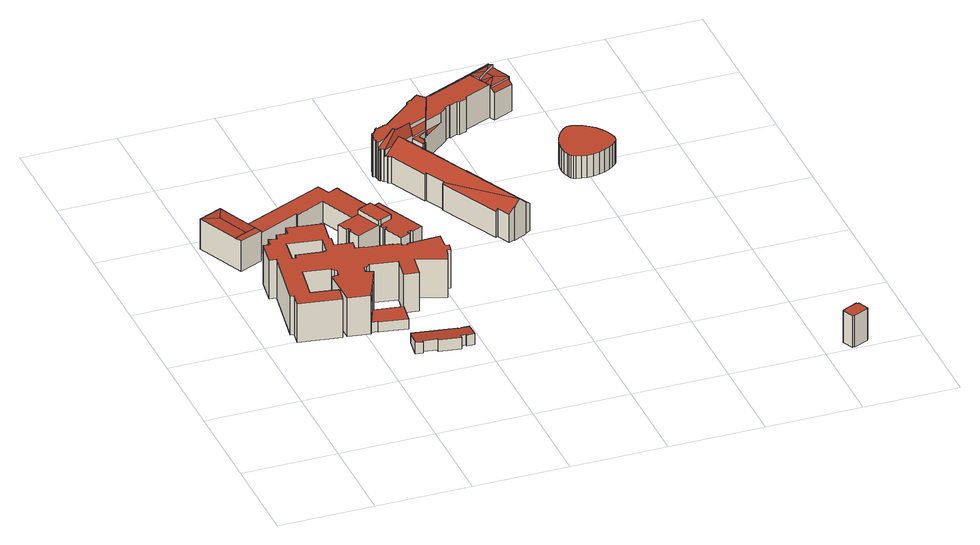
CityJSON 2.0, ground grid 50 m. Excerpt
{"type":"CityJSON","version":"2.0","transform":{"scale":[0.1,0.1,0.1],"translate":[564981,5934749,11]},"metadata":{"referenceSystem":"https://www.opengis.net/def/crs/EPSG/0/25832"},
"CityObjects":{
"building1":{"type":"Building","attributes":{"Gemeindeschluessel":"02100106","Geometrietyp2DReferenz":"3000","function":"31001_3020","roofType":"1000","measuredHeight":5.63,"storeysAboveGround":1},"address":[{"country":"Germany","locality":"Hamburg","thoroughfareName":"Jungiusstraße","postcode":"20355"}],"geometry":[{"type":"Solid","lod":"2","boundaries":[[[[0,1,2,3]],[[1,4,5,2]],[[4,6,7,5]],[[6,8,9,7]],[[8,10,11,9]],[[3,11,10,0]],[[3,2,5,7,9,11]],[[10,8,6,4,1,0]]]],"semantics":{"surfaces":[{"type":"WallSurface"},{"type":"GroundSurface"},{"type":"RoofSurface"}],"values":[[0,0,0,0,0,0,1,2]]}}]},
"building2":{"type":"Building","attributes":{"name":"Fakultät für Mathematik, Informatik und Naturwissenschaften","Gemeindeschluessel":"02100106","Geometrietyp2DReferenz":"3000","function":"31001_3020","roofType":"1000","measuredHeight":21.93,"storeysAboveGround":4},"address":[{"country":"Germany","locality":"Hamburg","thoroughfareNumber":"9","thoroughfareName":"Jungiusstraße","postcode":"20355"}],"geometry":[{"type":"Solid","lod":"2","boundaries":[[[[12,13,14,15,16,17,18,19,20,21,22,23,24,25,26,27,28,29,30,31,32,33,34,35,36,37,38,39,40,41,42,43,44,45,46,47,48,49,50,51,52,53,54,55,56,57,58,59,60,61,62,63,64,65,66,67,68,69,70,71,72],[73,74,75,76,77,78,79,80]],[[81,82,83,84,85,86,87,88,89,90,91,92,93,94,95,96,97,98,99,100,101,102,103,104,105,106,107,108,109,110,111,112,113,114,115,116,117,118,119,120,121,122,123,124,125,126,127,128,129,130,131,132,133,134,135,136,137,138,139,140,141],[142,143,144,145,146,147,148,149]],[[139,12,72,140]],[[138,13,12,139]],[[137,14,13,138]],[[136,15,14,137]],[[135,16,15,136]],[[134,17,16,135]],[[133,18,17,134]],[[132,19,18,133]],[[131,20,19,132]],[[130,21,20,131]],[[129,22,21,130]],[[128,23,22,129]],[[127,24,23,128]],[[126,25,24,127]],[[125,26,25,126]],[[124,27,26,125]],[[123,28,27,124]],[[122,29,28,123]],[[121,30,29,122]],[[120,31,30,121]],[[119,32,31,120]],[[118,33,32,119]],[[117,34,33,118]],[[116,35,34,117]],[[115,36,35,116]],[[114,37,36,115]],[[113,38,37,114]],[[112,39,38,113]],[[111,40,39,112]],[[110,41,40,111]],[[109,42,41,110]],[[108,43,42,109]],[[107,44,43,108]],[[106,45,44,107]],[[105,46,45,106]],[[104,47,46,105]],[[103,48,47,104]],[[102,49,48,103]],[[101,50,49,102]],[[100,51,50,101]],[[99,52,51,100]],[[98,53,52,99]],[[97,54,53,98]],[[96,55,54,97]],[[95,56,55,96]],[[94,57,56,95]],[[93,58,57,94]],[[92,59,58,93]],[[91,60,59,92]],[[90,61,60,91]],[[89,62,61,90]],[[88,63,62,89]],[[87,64,63,88]],[[86,65,64,87]],[[85,66,65,86]],[[84,67,66,85]],[[83,68,67,84]],[[82,69,68,83]],[[81,70,69,82]],[[141,71,70,81]],[[140,72,71,141]],[[147,73,80,148]],[[146,74,73,147]],[[145,75,74,146]],[[144,76,75,145]],[[143,77,76,144]],[[142,78,77,143]],[[149,79,78,142]],[[148,80,79,149]]]],"semantics":{"surfaces":[{"type":"GroundSurface"},{"type":"RoofSurface"},{"type":"WallSurface"}],"values":[[0,1,2,2,2,2,2,2,2,2,2,2,2,2,2,2,2,2,2,2,2,2,2,2,2,2,2,2,2,2,2,2,2,2,2,2,2,2,2,2,2,2,2,2,2,2,2,2,2,2,2,2,2,2,2,2,2,2,2,2,2,2,2,2,2,2,2,2,2,2,2]]}}]},
"building3":{"type":"Building","attributes":{"Gemeindeschluessel":"02100106","Geometrietyp2DReferenz":"3000","function":"31001_3020","roofType":"1000","measuredHeight":18.87,"storeysAboveGround":4},"address":[{"country":"Germany","locality":"Hamburg","thoroughfareNumber":"11","thoroughfareName":"Jungiusstraße","postcode":"20355"}],"geometry":[{"type":"Solid","lod":"2","boundaries":[[[[150,151,152]],[[153,154,155,156,157,158]],[[159,160,161,162,163,164,165,166]],[[167,168,169,170,171,172,173,174]],[[151,150,175,176]],[[153,158,177]],[[156,178,157]],[[155,154,179,180]],[[181,182,183,184]],[[182,185,186,183]],[[187,188,189,190]],[[162,161,191,192]],[[161,160,193,191]],[[160,159,194,193]],[[159,166,195,194]],[[166,165,196,195]],[[197,198,199,200]],[[201,202,203,204]],[[202,205,206,203]],[[207,208,209,210]],[[208,211,212,209]],[[211,213,214,212]],[[213,215,216,214]],[[215,217,218,216]],[[170,169,219,220]],[[169,168,221,219]],[[174,173,164,163]],[[222,223,224,225]],[[226,227,228,229]],[[227,230,231,228]],[[230,232,233,231]],[[232,234,235,233]],[[234,236,237,235]],[[236,238,239,237]],[[238,240,241,239]],[[240,242,243,241]],[[242,222,225,243]],[[158,244,152,151,177]],[[150,152,244,157,178,245,246,247]],[[154,153,177,151,176,179]],[[228,231,233,235,237,239,241,243,225,224,248,192,191,193,194,195,196,249,200,199,250,190,189,251,180,179,176,175,252,253,184,183,186,254,255,204,203,206,210,209,212,214,216,218,256,229]],[[188,187,257,198,197,258,217,215,213,211,208,207,205,202,201,259,260,261,262,263,264]],[[265,185,182,181,266,267]],[[268,220,219,221,223,222,242,240,238,236,234,232,230,227,226,269]],[[175,150,247,252]],[[262,253,252,247,263]],[[264,246,245,251,189,188]],[[265,254,186,185]],[[266,261,260,267]],[[187,190,250,257]],[[259,255,254,265,267,260]],[[257,250,199,198]],[[207,210,206,205]],[[269,256,218,217,268]],[[226,229,256,269]],[[224,223,221,168,167,248]],[[258,171,170,220,268,217]],[[249,172,171,258,197,200]],[[201,204,255,259]],[[248,167,174,163,162,192]],[[196,165,164,173,172,249]],[[253,262,261,266,181,184]],[[263,247,246,264]],[[251,245,178,156,155,180]],[[157,244,158]]]],"semantics":{"surfaces":[{"type":"RoofSurface"},{"type":"WallSurface"},{"type":"GroundSurface"}],"values":[[0,0,0,0,1,1,1,1,1,1,1,1,1,1,1,1,1,1,1,1,1,1,1,1,1,1,1,1,1,1,1,1,1,1,1,1,1,0,0,1,2,0,0,0,1,1,1,1,1,1,1,1,1,1,1,1,1,1,1,1,1,1,1,1,1]]}}]},
"building4":{"type":"Building","attributes":{"Gemeindeschluessel":"02100106","Geometrietyp2DReferenz":"3000","function":"31001_3060","roofType":"1000","measuredHeight":6.31,"storeysAboveGround":2},"address":[{"country":"Germany","locality":"Hamburg","thoroughfareNumber":"3","thoroughfareName":"Jungiusstraße","postcode":"20355"}],"geometry":[{"type":"Solid","lod":"2","boundaries":[[[[270,271,272,273]],[[271,274,275,272]],[[274,276,277,275]],[[276,278,279,277]],[[278,280,281,279]],[[282,283,284,285]],[[283,286,287,284]],[[288,289,290,291]],[[292,293,294,295]],[[296,297,298,299]],[[288,297,296,286,283,282,300,280,278,276,274,271,270,293,292,289]],[[285,284,287,299,298,291,290,295,294,273,272,275,277,279,281,301]],[[290,289,292,295]],[[298,297,288,291]],[[287,286,296,299]],[[301,300,282,285]],[[281,280,300,301]],[[294,293,270,273]]]],"semantics":{"surfaces":[{"type":"WallSurface"},{"type":"RoofSurface"},{"type":"GroundSurface"}],"values":[[0,0,0,0,0,0,0,0,0,0,1,2,0,0,0,0,0,0]]}}]},
"building5":{"type":"Building","attributes":{"name":"Bucerius Law School","Gemeindeschluessel":"02100108","Geometrietyp2DReferenz":"3000","function":"31001_3020","roofType":"3100","measuredHeight":24.44,"storeysAboveGround":3},"address":[{"country":"Germany","locality":"Hamburg","thoroughfareNumber":"6","thoroughfareName":"Jungiusstraße","postcode":"20355"}],"geometry":[{"type":"Solid","lod":"2","boundaries":[[[[302,303,304,305,306,307,308]],[[309,310,311,304]],[[312,309,304,303]],[[313,314,315,312,316]],[[317,318,319,320,321,322,323,324]],[[325,326,327,328]],[[328,327,329]],[[330,331,332]],[[333,332,331,334]],[[335,336,337,332,338,339]],[[340,341,342,343]],[[325,328,344]],[[330,332,337,345]],[[346,347,348,349]],[[350,351,352,353]],[[351,354,355,352]],[[356,357,358,359]],[[357,360,361,358]],[[362,363,364,365]],[[363,366,367,364]],[[366,368,369,367]],[[368,370,371,369]],[[306,372,307]],[[373,374,375,376]],[[374,377,378,375]],[[379,380,381,382]],[[383,384,385,386,387]],[[388,389,390,391]],[[392,393,394,395]],[[393,396,397,394]],[[315,309,312]],[[398,399,400,401]],[[399,402,403,400]],[[402,404,405,403]],[[404,406,407,405]],[[406,408,409,407]],[[408,410,411,409]],[[410,412,413,411]],[[412,414,415,413]],[[416,417,418,419]],[[417,420,421,418]],[[420,422,423,421]],[[320,319,424,425]],[[319,318,426,424]],[[318,317,427,426]],[[317,324,428,427]],[[324,323,429,428]],[[430,431,432,433]],[[431,434,435,432]],[[434,436,437,435]],[[436,438,439,437]],[[440,441,442,443]],[[444,445,347,346]],[[446,447,448,449]],[[447,450,451,448]],[[452,453,454,455]],[[453,456,457,454]],[[458,334,331]],[[459,460,461]],[[462,463,464,465]],[[463,466,467,464]],[[468,469,470,471]],[[469,472,473,470]],[[472,474,475,473]],[[474,476,477,475]],[[329,327,458]],[[337,336,478,479]],[[335,339,342,341]],[[340,343,480,481]],[[482,483,484,485]],[[486,487,488,489]],[[490,491,492,493]],[[494,495,496,497]],[[495,490,493,496]],[[498,499,500,501]],[[502,503,504,505]],[[503,506,507,504]],[[506,508,509,507]],[[510,511,349,348]],[[441,444,346,349,511,416,419,442]],[[512,452,455,513,514,383,387,515]],[[476,516,326,325,344,345,337,479,477]],[[465,464,467,449,448,451,443,442,419,418,421,423,517,518,433,432,435,437,439,391,390,401,400,403,405,407,409,411,413,415,425,424,426,427,428,429,395,394,397,376,375,378,519,497,496,493,492,520,521,485,484,353,352,355,489,488,359,358,361,501,500,365,364,367,369,371,382,381,505,504,507,509,513,455,454,457,471,470,473,475,477,479,478,481,480,522]],[[523,524,525,310,526,384,383,514,508,506,503,502,380,379,370,368,366,363,362,499,498,360,357,356,487,486,354,351,350,483,482,527]],[[393,392,322,321,528,307,372,377,374,373,396]],[[388,529,530,308,528,321,414,412,410,408,406,404,402,399,398,389]],[[438,436,434,431,430,531,532,422,420,417,416,511,510,533,534]],[[447,446,466,463,462,459,461,334,458,327,535,385,445,444,441,440,450]],[[378,377,372,306,305,536,519]],[[480,343,342,339,338,537,522]],[[492,491,538,524,523,520]],[[478,336,335,341,340,481]],[[461,333,334]],[[331,330,345,344,328,329,458]],[[522,537,460,459,462,465]],[[471,457,456,468]],[[446,449,467,466]],[[535,327,326,516,539]],[[385,535,539,512,515,386]],[[440,443,451,450]],[[533,530,529,534]],[[430,433,518,531]],[[531,518,517,532]],[[532,517,423,422]],[[415,414,321,320,425]],[[429,323,322,392,395]],[[398,401,390,389]],[[439,438,534,529,388,391]],[[313,510,348,347,445,385,384,526,314]],[[514,513,509,508]],[[502,505,381,380]],[[373,376,397,396]],[[307,528,308]],[[533,510,313,316,302,308,530]],[[312,303,302,316]],[[497,519,536,494]],[[525,311,310]],[[482,485,521,527]],[[527,521,520,523]],[[524,538,525]],[[310,309,315,314,526]],[[379,382,371,370]],[[362,365,500,499]],[[498,501,361,360]],[[356,359,488,487]],[[486,489,355,354]],[[350,353,484,483]],[[460,537,338,332,333,461]],[[516,476,474,472,469,468,456,453,452,512,539]],[[515,387,386]],[[538,491,490,495,494,536,305,304,311,525]]]],"semantics":{"surfaces":[{"type":"RoofSurface"},{"type":"WallSurface"},{"type":"GroundSurface"}],"values":[[0,0,0,0,0,0,0,0,0,0,0,0,0,0,1,1,1,1,1,1,1,1,1,1,1,1,1,1,1,1,1,1,1,1,1,1,1,1,1,1,1,1,1,1,1,1,1,1,1,1,1,1,1,1,1,1,1,1,1,1,1,1,1,1,1,1,1,1,1,1,1,1,1,1,1,1,1,1,1,1,1,1,2,0,0,0,0,0,1,1,1,1,1,1,1,1,1,1,1,1,1,1,1,1,1,1,1,1,1,1,1,1,1,1,1,1,1,1,1,1,1,1,1,1,1,1,1,0,0,0,0]]}}]},
"building6":{"type":"Building","attributes":{"Gemeindeschluessel":"02100108","Geometrietyp2DReferenz":"3000","function":"31001_3020","roofType":"1000","measuredHeight":12.59,"storeysAboveGround":2},"address":[{"country":"Germany","locality":"Hamburg","thoroughfareName":"Jungiusstraße","postcode":"20355"}],"geometry":[{"type":"Solid","lod":"2","boundaries":[[[[540,541,542,543,544,545,546,547,548,549,550,551,552,553,554,555,556,557,558,559,560,561,562,563,564,565,566,567,568,569,570,571,572,573,574,575]],[[576,577,578,579,580,581,582,583,584,585,586,587,588,589,590,591,592,593,594,595,596,597,598,599,600,601,602,603,604,605,606,607,608,609,610,611]],[[574,573,576,611]],[[573,572,577,576]],[[572,571,578,577]],[[571,570,579,578]],[[570,569,580,579]],[[569,568,581,580]],[[568,567,582,581]],[[567,566,583,582]],[[566,565,584,583]],[[565,564,585,584]],[[564,563,586,585]],[[563,562,587,586]],[[562,561,588,587]],[[561,560,589,588]],[[560,559,590,589]],[[559,558,591,590]],[[558,557,592,591]],[[557,556,593,592]],[[556,555,594,593]],[[555,554,595,594]],[[554,553,596,595]],[[553,552,597,596]],[[552,551,598,597]],[[551,550,599,598]],[[550,549,600,599]],[[549,548,601,600]],[[548,547,602,601]],[[547,546,603,602]],[[546,545,604,603]],[[545,544,605,604]],[[544,543,606,605]],[[543,542,607,606]],[[542,541,608,607]],[[541,540,609,608]],[[540,575,610,609]],[[575,574,611,610]]]],"semantics":{"surfaces":[{"type":"RoofSurface"},{"type":"GroundSurface"},{"type":"WallSurface"}],"values":[[0,1,2,2,2,2,2,2,2,2,2,2,2,2,2,2,2,2,2,2,2,2,2,2,2,2,2,2,2,2,2,2,2,2,2,2,2,2]]}}]},
"building7":{"type":"Building","attributes":{"Gemeindeschluessel":"02100108","Geometrietyp2DReferenz":"3000","function":"51009_1610","roofType":"1000","measuredHeight":17.82},"address":[{"country":"Germany","locality":"Hamburg","postcode":"20354"}],"geometry":[{"type":"Solid","lod":"2","boundaries":[[[[612,613,614,615,616,617,618,619,620,621,622,623]],[[624,625,626,627,628,629,630,631,632,633,634,635]],[[622,621,624,635]],[[621,620,625,624]],[[620,619,626,625]],[[619,618,627,626]],[[618,617,628,627]],[[617,616,629,628]],[[616,615,630,629]],[[615,614,631,630]],[[614,613,632,631]],[[613,612,633,632]],[[612,623,634,633]],[[623,622,635,634]]]],"semantics":{"surfaces":[{"type":"RoofSurface"},{"type":"GroundSurface"},{"type":"WallSurface"}],"values":[[0,1,2,2,2,2,2,2,2,2,2,2,2,2]]}}]}
},
"vertices":[
[558,1011,96],[709,987,96],[709,987,40],[558,1011,40],[691,874,96],[691,874,40],[546,898,96],[546,898,40],[547,902,96],[547,902,40],[513,907,96],[513,907,40],
[199,1360,34],[162,1366,34],[184,1501,34],[218,1496,34],[225,1541,34],[270,1533,34],[275,1568,34],[330,1559,34],[339,1611,34],[522,1581,34],[500,1446,34],[510,1444,34],[501,1388,34],[594,1373,34],[586,1327,34],[630,1319,34],[630,1316,34],[768,1294,34],[768,1291,34],[809,1284,34],[807,1271,34],[835,1267,34],[836,1274,34],[1006,1280,34],[1004,1237,34],[999,1196,34],[1020,1192,34],[1013,1152,34],[992,1156,34],[982,1116,34],[969,1076,34],[817,1129,34],[799,1012,34],[723,1024,34],[741,1140,34],[597,1163,34],[597,1158,34],[581,1148,34],[566,1150,34],[560,1112,34],[596,1098,34],[558,1011,34],[513,907,34],[511,903,34],[396,922,34],[393,1126,34],[430,1129,34],[437,1170,34],[426,1172,34],[415,1192,34],[274,1215,34],[244,1029,34],[382,1006,34],[381,1001,34],[386,1001,34],[376,937,34],[374,937,34],[371,922,34],[152,958,34],[163,1027,34],[145,1030,34],[297,1368,34],[438,1346,34],[439,1351,34],[450,1350,34],[465,1449,34],[292,1476,34],[272,1346,34],[293,1343,34],[152,958,253],[371,922,253],[374,937,253],[376,937,253],[386,1001,253],[381,1001,253],[382,1006,253],[244,1029,253],[274,1215,253],[415,1192,253],[426,1172,253],[437,1170,253],[430,1129,253],[393,1126,253],[396,922,253],[511,903,253],[513,907,253],[558,1011,253],[596,1098,253],[560,1112,253],[566,1150,253],[581,1148,253],[597,1158,253],[597,1163,253],[741,1140,253],[723,1024,253],[799,1012,253],[817,1129,253],[969,1076,253],[982,1116,253],[992,1156,253],[1013,1152,253],[1020,1192,253],[999,1196,253],[1004,1237,253],[1006,1280,253],[836,1274,253],[835,1267,253],[807,1271,253],[809,1284,253],[768,1291,253],[768,1294,253],[630,1316,253],[630,1319,253],[586,1327,253],[594,1373,253],[501,1388,253],[510,1444,253],[500,1446,253],[522,1581,253],[339,1611,253],[330,1559,253],[275,1568,253],[270,1533,253],[225,1541,253],[218,1496,253],[184,1501,253],[162,1366,253],[199,1360,253],[145,1030,253],[163,1027,253],[292,1476,253],[465,1449,253],[450,1350,253],[439,1351,253],[438,1346,253],[297,1368,253],[293,1343,253],[272,1346,253],
[127,1937,215],[4,1883,215],[92,1849,221],[102,1661,217],[118,1627,217],[240,1680,217],[224,1715,217],[205,1707,217],[122,1670,217],[645,1568,207],[653,1550,207],[641,1544,207],[667,1486,207],[789,1540,207],[732,1669,207],[609,1615,207],[633,1562,207],[803,1546,234],[804,1546,234],[865,1573,234],[808,1703,234],[746,1676,234],[746,1675,234],[732,1669,234],[789,1540,234],[127,1937,45],[4,1883,45],[102,1661,215],[224,1715,215],[118,1627,45],[240,1680,45],[389,1941,98],[393,1943,98],[393,1943,45],[389,1941,45],[395,1939,98],[395,1939,45],[483,1830,164],[480,1837,164],[480,1837,45],[483,1830,45],[641,1544,45],[667,1486,45],[653,1550,45],[645,1568,45],[633,1562,45],[609,1615,45],[736,1697,164],[727,1693,164],[727,1693,45],[736,1697,45],[745,1986,164],[751,1972,164],[751,1972,45],[745,1986,45],[748,1970,164],[748,1970,45],[844,1752,164],[847,1753,164],[847,1753,45],[844,1752,45],[849,1749,164],[849,1749,45],[835,1742,164],[835,1742,45],[845,1720,164],[845,1720,45],[860,1727,164],[860,1727,45],[865,1573,207],[808,1703,207],[804,1546,207],[792,1533,207],[807,1539,207],[807,1539,45],[792,1533,45],[922,1432,207],[916,1444,207],[916,1444,45],[922,1432,45],[898,1436,207],[898,1436,45],[904,1423,207],[904,1423,45],[852,1400,207],[852,1400,45],[806,1503,207],[806,1503,45],[820,1509,207],[820,1509,45],[816,1517,207],[816,1517,45],[802,1511,207],[802,1511,45],[164,1688,221],[221,1723,215],[222,1723,215],[181,1814,215],[803,1546,45],[746,1675,45],[637,1898,45],[221,1723,45],[181,1814,45],[402,1912,45],[652,2053,45],[692,1963,45],[980,1458,45],[637,1898,164],[746,1676,164],[692,1963,164],[663,2028,164],[401,1912,164],[402,1912,164],[181,1814,164],[222,1723,164],[652,2053,98],[401,1912,98],[663,2028,98],[860,1727,207],[980,1458,207],
[676,803,61],[902,766,61],[902,766,8],[676,803,8],[901,763,61],[901,763,8],[917,760,61],[917,760,8],[918,763,61],[918,763,8],[960,762,61],[960,762,8],[915,679,69],[915,687,68],[915,687,8],[915,679,8],[889,688,69],[889,688,8],[772,694,70],[700,706,70],[700,706,8],[772,694,8],[698,694,71],[659,701,71],[659,701,8],[698,694,8],[884,664,71],[771,683,71],[771,683,8],[884,664,8],[957,678,69],[957,678,8],
[1205,2189,237],[1197,2207,301],[1112,2169,301],[1039,2115,239],[1039,2114,237],[1080,2133,237],[1162,2170,237],[1188,2225,237],[1151,2208,266],[1104,2187,301],[1189,2223,244],[1289,2227,230],[1310,2280,245],[1188,2225,245],[1205,2189,230],[1371,1466,218],[1404,1396,218],[1434,1410,245],[1436,1406,245],[1468,1422,275],[1214,1782,212],[1208,1779,207],[1360,1460,207],[1768,2647,242],[1768,2648,242],[1649,2596,242],[1731,2574,255],[1680,2530,255],[1731,2574,246],[1680,2530,238],[1750,2531,246],[1697,2496,246],[1687,2516,242],[1819,2510,238],[1819,2511,238],[1826,2514,238],[1715,2465,239],[1715,2463,238],[1829,2489,207],[1819,2510,230],[1715,2463,230],[1724,2444,209],[1781,2618,255],[1781,2618,238],[1404,2323,186],[1310,2280,186],[1289,2227,186],[1296,2230,186],[1008,2188,266],[1011,2204,266],[1011,2204,57],[1008,2188,57],[1016,2219,266],[1016,2219,57],[1022,2230,266],[1032,2244,266],[1032,2244,57],[1022,2230,57],[1044,2256,266],[1044,2256,57],[1056,2264,266],[1072,2272,266],[1072,2272,57],[1056,2264,57],[1090,2276,266],[1090,2276,57],[1090,2282,266],[1090,2282,57],[1111,2282,266],[1111,2282,57],[1039,2114,200],[1062,2091,209],[1047,2100,201],[1047,2100,57],[1062,2091,57],[1050,2105,205],[1050,2105,57],[1268,2418,266],[1267,2427,266],[1267,2427,57],[1268,2418,57],[1350,2462,266],[1371,2440,266],[1371,2440,242],[1371,2440,186],[1350,2462,186],[1237,2122,198],[1227,2116,208],[1227,2116,57],[1237,2122,57],[1216,1783,214],[1165,1889,214],[1165,1889,57],[1216,1783,57],[1159,1886,208],[1159,1886,57],[1303,1955,208],[1293,1950,217],[1293,1950,57],[1303,1955,57],[1343,1845,217],[1343,1845,57],[1356,1851,206],[1356,1851,57],[1509,1530,205],[1509,1530,57],[1501,1526,213],[1501,1526,57],[1533,1458,213],[1533,1458,57],[1503,1444,241],[1503,1444,57],[1505,1439,241],[1505,1439,57],[1244,2186,221],[1250,2177,221],[1250,2177,57],[1244,2186,57],[1253,2167,221],[1253,2167,57],[1260,2167,221],[1260,2167,57],[1434,1410,57],[1436,1406,57],[1404,1396,57],[1371,1466,57],[1360,1460,57],[1208,1779,57],[1253,2148,221],[1249,2136,221],[1249,2136,57],[1253,2148,57],[1253,2133,221],[1253,2133,57],[1249,2128,221],[1249,2128,57],[1245,2130,221],[1245,2130,57],[1435,2358,242],[1438,2352,242],[1438,2352,57],[1435,2358,57],[1404,2323,242],[1310,2280,242],[1507,2385,242],[1467,2368,242],[1467,2368,57],[1507,2385,57],[1465,2375,242],[1465,2375,57],[1412,2497,231],[1403,2517,211],[1403,2517,57],[1412,2497,57],[1414,2522,210],[1414,2522,57],[1680,2530,242],[1708,2473,242],[1708,2473,241],[1706,2476,242],[1566,2411,242],[1562,2397,242],[1562,2397,57],[1566,2411,57],[1522,2380,242],[1522,2380,57],[1642,2622,211],[1644,2616,216],[1644,2616,57],[1642,2622,57],[1753,2664,216],[1753,2664,57],[1761,2647,233],[1761,2647,57],[1767,2650,233],[1767,2650,57],[1819,2511,57],[1826,2514,57],[1724,2444,57],[1829,2489,57],[1001,2173,266],[1001,2188,266],[1001,2188,57],[1001,2173,57],[1011,2221,266],[1016,2232,266],[1016,2232,57],[1011,2221,57],[1012,2140,230],[1017,2143,235],[1017,2143,57],[1012,2140,57],[1024,2132,235],[1019,2129,231],[1019,2129,57],[1024,2132,57],[1041,2261,266],[1053,2270,266],[1053,2270,57],[1041,2261,57],[1289,2445,266],[1297,2443,266],[1297,2443,57],[1289,2445,57],[1327,2470,266],[1327,2470,57],[1336,2476,266],[1336,2476,57],[1289,2227,221],[1296,2230,221],[1388,2484,234],[1349,2462,57],[1349,2462,266],[1388,2484,186],[1768,2648,235],[1259,2160,57],[1254,2160,57],[1036,2117,57],[1012,2158,57],[1009,2173,57],[1711,2474,57],[1012,2158,266],[1016,2147,266],[1057,2166,266],[1310,2280,266],[1009,2173,266],[1121,2151,275],[1237,2122,197],[1205,2189,197],[1254,2160,221],[1259,2160,221],[1205,2189,221],[1237,2122,221],[1387,2481,242],[1036,2117,238],[1711,2474,241],[1016,2147,235],[1387,2481,235],
[1874,1850,184],[1878,1840,184],[1886,1830,184],[1894,1823,184],[1905,1818,184],[1931,1811,184],[1958,1807,184],[1991,1807,184],[2024,1813,184],[2055,1823,184],[2084,1838,184],[2106,1854,184],[2126,1873,184],[2133,1883,184],[2137,1894,184],[2139,1905,184],[2138,1917,184],[2131,1943,184],[2121,1968,184],[2104,1996,184],[2084,2022,184],[2059,2043,184],[2031,2061,184],[2006,2072,184],[1980,2080,184],[1968,2081,184],[1957,2080,184],[1946,2076,184],[1936,2069,184],[1917,2050,184],[1900,2028,184],[1884,2000,184],[1873,1970,184],[1866,1937,184],[1865,1904,184],[1867,1877,184],[1866,1937,58],[1873,1970,58],[1884,2000,58],[1900,2028,58],[1917,2050,58],[1936,2069,58],[1946,2076,58],[1957,2080,58],[1968,2081,58],[1980,2080,58],[2006,2072,58],[2031,2061,58],[2059,2043,58],[2084,2022,58],[2104,1996,58],[2121,1968,58],[2131,1943,58],[2138,1917,58],[2139,1905,58],[2137,1894,58],[2133,1883,58],[2126,1873,58],[2106,1854,58],[2084,1838,58],[2055,1823,58],[2024,1813,58],[1991,1807,58],[1958,1807,58],[1931,1811,58],[1905,1818,58],[1894,1823,58],[1886,1830,58],[1878,1840,58],[1874,1850,58],[1867,1877,58],[1865,1904,58],
[2647,8,193],[2648,5,193],[2725,38,193],[2724,42,193],[2732,46,193],[2706,103,193],[2699,100,193],[2696,106,193],[2618,72,193],[2621,67,193],[2612,63,193],[2638,4,193],[2621,67,15],[2618,72,15],[2696,106,15],[2699,100,15],[2706,103,15],[2732,46,15],[2724,42,15],[2725,38,15],[2648,5,15],[2647,8,15],[2638,4,15],[2612,63,15]
]}
